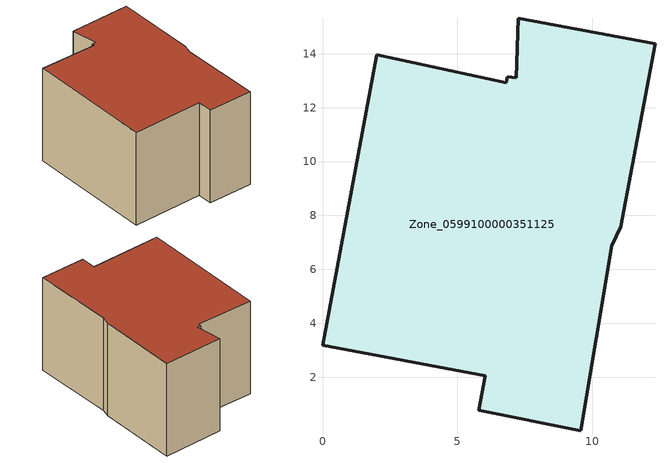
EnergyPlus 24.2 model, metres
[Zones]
Zone_0599100000351125
 floor ground (C_G): 12.33,14.37 11.05,7.59 10.72,6.88 9.57,0.01 5.79,0.78 6.04,2.06 0,3.19 2.01,13.95 6.81,12.93 6.85,13.15 7.18,13.12 7.27,15.32 z0
 wall outside (C_F): 2.01,13.95 0,3.19 6.04,2.06 5.79,0.78 9.57,0.01 10.72,6.88 11.05,7.59 12.33,14.37 7.27,15.32 7.18,13.12 6.85,13.15 6.81,12.93 2.01,13.95 z0:8.41
 roof outside (C_R): 9.57,0.01 10.72,6.88 11.05,7.59 12.33,14.37 7.27,15.32 7.18,13.12 6.85,13.15 6.81,12.93 2.01,13.95 0,3.19 6.04,2.06 5.79,0.78 z8.41
[BUILDING]
Pand.0599100000351125: North Axis=0; Terrain=City; Loads Convergence Tolerance Value=0.04; Temperature Convergence Tolerance Value=0.4; Solar Distribution=FullExterior; Maximum Number of Warmup Days=25; Minimum Number of Warmup Days=1
[Site:Location]
Rotterdam.The.Hague.AP_ZH_NLD Design_Conditions: Latitude=51.96; Longitude=4.45; Time Zone=1; Elevation=-4.5
[SITE:GROUNDTEMPERATURE:BUILDINGSURFACE]
18, 18, 18, 18, 18, 18, 18, 18, 18, 18, 18, 18
[MATERIAL] Thermal Absorptance=0.9; Solar Absorptance=0.7; Visible Absorptance=0.7
Name | Roughness | Thickness | Conductivity | Density | Specific Heat
G.D.1992-2005 | MediumSmooth | 0.15 | 0.06 | 540 | 1210
F.D.1992-2005 | Rough | 0.3 | 0.12 | 1920 | 840
R.D.1992-2005 | MediumRough | 0.2 | 0.08 | 1500 | 1000
[CONSTRUCTION]
C_G: G.D.1992-2005
C_F: F.D.1992-2005
C_R: R.D.1992-2005
[ZONE]
Zone_0599100000351125: Type=1; Multiplier=1; Ceiling Height=Autocalculate; Volume=Autocalculate; Floor Area=autocalculate; Part of Total Floor Area=Yes
[ZONEINFILTRATION:DESIGNFLOWRATE]
Infil_Zone_0599100000351125: Zone or ZoneList or Space or SpaceList=Zone_0599100000351125; Schedule=AlwaysOn; Design Flow Rate Calculation Method=Flow/Area; Flow Rate per Floor Area=0.0021; Constant Term Coefficient=1; Temperature Term Coefficient=0; Velocity Term Coefficient=0; Velocity Squared Term Coefficient=0
[HVACTEMPLATE:ZONE:IDEALLOADSAIRSYSTEM]
Zone_0599100000351125: Maximum Heating Supply Air Temperature=50; Minimum Cooling Supply Air Temperature=13; Maximum Heating Supply Air Humidity Ratio=0.0156; Minimum Cooling Supply Air Humidity Ratio=0.0077; Heating Limit=NoLimit; Cooling Limit=NoLimit; Dehumidification Control Type=ConstantSensibleHeatRatio; Cooling Sensible Heat Ratio=0.7; Dehumidification Setpoint=60; Humidification Control Type=None; Humidification Setpoint=30; Outdoor Air Method=None; Outdoor Air Flow Rate per Person=0.00944; Outdoor Air Flow Rate per Zone Floor Area=0; Outdoor Air Flow Rate per Zone=0; Demand Controlled Ventilation Type=None; Outdoor Air Economizer Type=NoEconomizer; Heat Recovery Type=None; Sensible Heat Recovery Effectiveness=0.7; Latent Heat Recovery Effectiveness=0.65
[ZONECONTROL:THERMOSTAT]
ThermostatControl_Zone_0599100000351125: Zone or ZoneList=Zone_0599100000351125; Control Type Schedule=DualSetpointControlType; Control 1=Thermostat_Zone_0599100000351125; Temperature Difference Between Cutout And Setpoint=0
[THERMOSTATSETPOINT:DUALSETPOINT]
Thermostat_Zone_0599100000351125: Heating Setpoint Temperature Schedule=HeatingSetpoint_Zone_0599100000351125; Cooling Setpoint Temperature Schedule=CoolingSetpoint_Zone_0599100000351125
[SCHEDULE:COMPACT]
HeatingSetpoint_Zone_0599100000351125: Through: 12/31, For: AllDays, Until: 24:00, 21
CoolingSetpoint_Zone_0599100000351125: Through: 12/31, For: AllDays, Until: 24:00, 24
DualSetpointControlType: Through: 12/31, For: AllDays, Until: 24:00, 4
AlwaysOn: Through: 12/31, For: AllDays, Until: 24:00, 1
